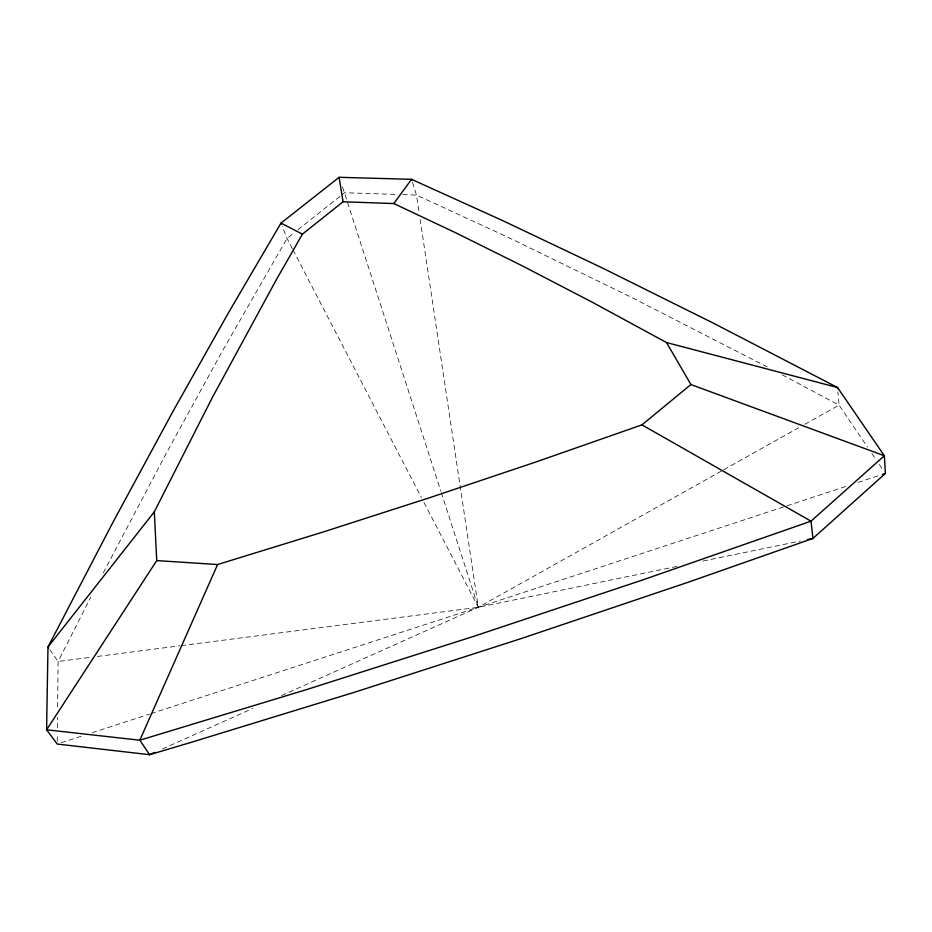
<?xml version="1.0" encoding="UTF-8"?>
<svg xmlns="http://www.w3.org/2000/svg" width="932" height="932" viewBox="0 0 932 932"><rect width="100%" height="100%" fill="white"/><g stroke="black" fill="none" stroke-linecap="round" stroke-linejoin="round"><path stroke-width="0.7" stroke-dasharray="4.66 3.5" d="M57.248 741.359L57.341 733.309M57.388 727.974L57.504 717.419M57.621 706.98L58.099 661.51L90.754 597.202M103.266 572.912L166.642 452.637L222.387 351.061L287.044 238.406L294.349 232.604M297.984 229.703L341.03 195.534M341.916 194.835L344.56 192.738L398.22 194.473M281.522 695.552L478.326 607.303L722.638 470.369M723.849 469.693L798.677 427.753M804.887 424.27L839.056 405.117L837.926 391.953M162.448 748.944L252.712 708.471M150.914 713.632L478.326 607.303L785.548 506.262M786.911 505.82L848.563 485.537M857.988 482.438L881.288 474.784M61.244 742.746L82.68 735.791M92.093 732.727L149.539 714.075M181.157 645.643L478.326 607.303L676.947 566.435M703.043 561.064L800.425 541.014M88.82 657.549L58.099 661.51L49.897 649.744M97.394 656.443L179.748 645.818M402.764 194.625L416.476 195.068L507.113 236.856L632.921 298.054L767.164 366.94M782.193 374.839L839.056 405.117L867.494 447.034M871.909 453.546L876.371 460.105M879.365 464.52L882.371 468.959M292.38 248.704L287.044 238.406L282.128 225.975M293.056 249.997L421.415 497.56M424.002 502.534L478.326 607.303L420.157 219.591M342.533 186.983L440.848 491.176M441.279 492.504L478.326 607.303M412.48 182.299L416.476 195.068L419.144 212.776"/><path stroke-width="1.4" d="M837.635 388.632L837.542 387.514L666.531 342.545L591.715 301.921L521.699 265.55L455.899 232.895L393.793 203.549L343.058 201.766L302.422 234.142L276.163 280.019L212.368 397.475L154.304 511.843L156.739 560.598L46.6 729.791L139.823 740.206L306.698 689.552L474.703 636.02L643.068 579.809L811.003 521.163L884.352 455.76L690.915 384.543L641.95 424.864L535.993 461.957L429.734 497.676L323.486 531.892L217.599 564.536L139.823 740.206L149.609 754.699L190.71 742.489L356.012 691.777L522.211 638.234L688.562 582.104L812.937 538.44L885.4 473.421L884.352 455.76L837.542 387.514L713.702 323.322L602.876 268.23L502.756 220.651L411.548 179.328L339.12 177.301L280.986 223.086L228.876 312.057L173.189 411L113.191 521.838L47.975 646.994L46.6 729.791L57.225 744.051L149.609 754.699L154.747 752.392M393.793 203.549L411.548 179.328L411.862 180.319M154.304 511.843L47.975 646.994L48.615 647.915M882.662 474.33L885.4 473.421M807.38 539.581L812.937 538.44L811.003 521.163L641.95 424.864M156.739 560.598L217.599 564.536M302.422 234.142L280.986 223.086L281.359 224.053M666.531 342.545L690.915 384.543M339.458 178.28L339.12 177.301L343.058 201.766"/></g></svg>
